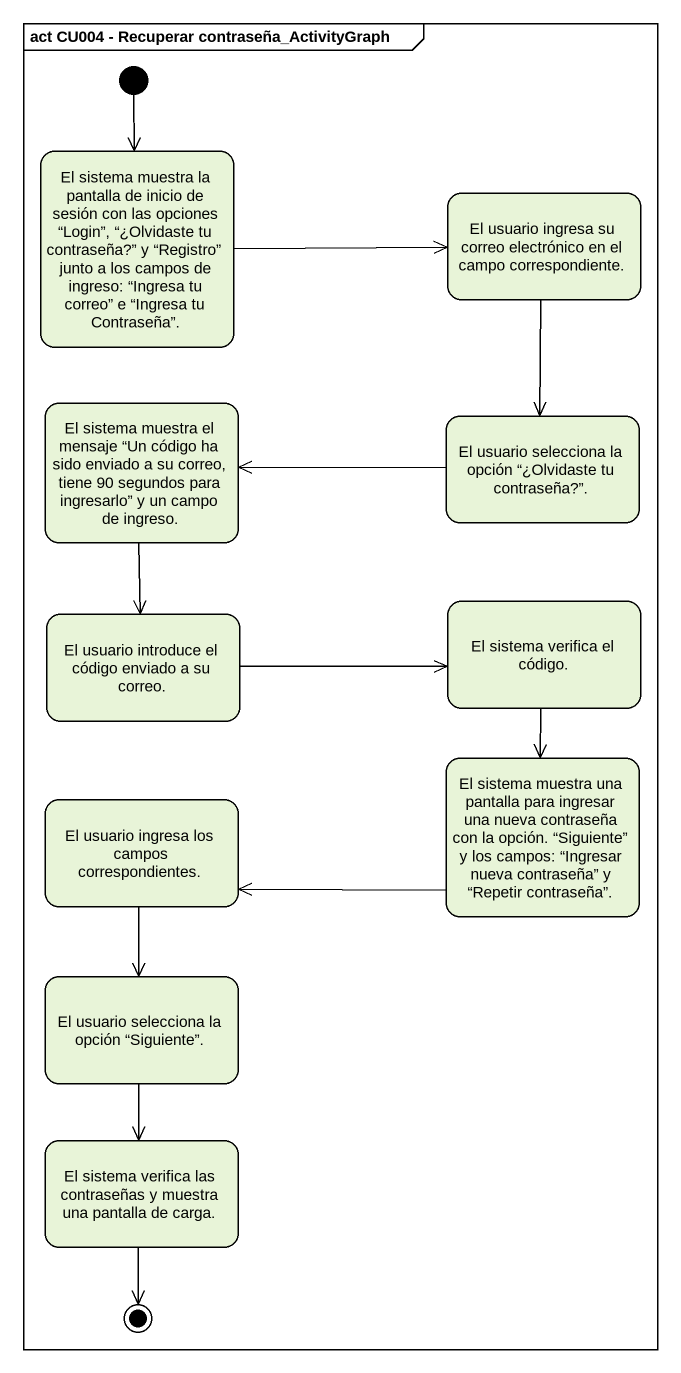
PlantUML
@startuml
mainframe act CU004 - Recuperar contraseña_ActivityGraph
hide empty description
state "El sistema muestra la pantalla de inicio de sesión con las opciones “Login”, “¿Olvidaste tu contraseña?” y “Registro” junto a los campos de ingreso: “Ingresa tu correo” e “Ingresa tu Contraseña”." as El_sistema_muestra_la
state "El usuario ingresa su correo electrónico en el campo correspondiente." as El_usuario_ingresa_su
state "El sistema muestra el mensaje “Un código ha sido enviado a su correo, tiene 90 segundos para ingresarlo” y un campo de ingreso." as El_sistema_muestra_el
state "El usuario selecciona la opción “¿Olvidaste tu contraseña?”." as El_usuario_selecciona_la
state "El sistema verifica el código." as El_sistema_verifica_el
state "El usuario introduce el código enviado a su correo." as El_usuario_introduce_el
state "El sistema muestra una pantalla para ingresar una nueva contraseña con la opción. “Siguiente” y los campos: “Ingresar nueva contraseña” y “Repetir contraseña”." as El_sistema_muestra_una
state "El usuario ingresa los campos correspondientes." as El_usuario_ingresa_los
state "El usuario selecciona la opción “Siguiente”." as El_usuario_selecciona_la_2
state "El sistema verifica las contraseñas y muestra una pantalla de carga." as El_sistema_verifica_las
[*] --> El_sistema_muestra_la
El_sistema_muestra_la -right-> El_usuario_ingresa_su
El_usuario_ingresa_su --> El_usuario_selecciona_la
El_sistema_muestra_el --> El_usuario_introduce_el
El_usuario_selecciona_la -left-> El_sistema_muestra_el
El_sistema_verifica_el --> El_sistema_muestra_una
El_usuario_introduce_el -right-> El_sistema_verifica_el
El_sistema_muestra_una -left-> El_usuario_ingresa_los
El_usuario_ingresa_los --> El_usuario_selecciona_la_2
El_usuario_selecciona_la_2 --> El_sistema_verifica_las
El_sistema_verifica_las --> [*]
@enduml
